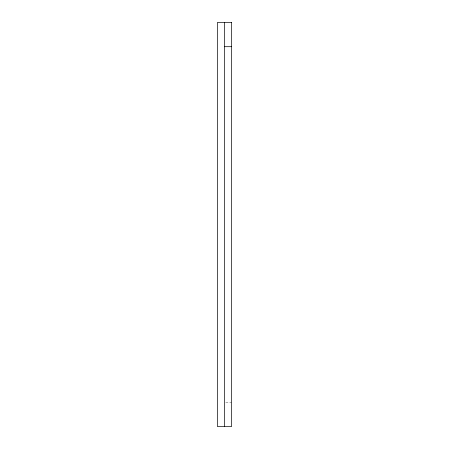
<?xml version="1.0" encoding="UTF-8"?>
<svg xmlns="http://www.w3.org/2000/svg" width="449" height="449" viewBox="0 0 449 449"><rect width="100%" height="100%" fill="white"/><g stroke="black" fill="none" stroke-linecap="round" stroke-linejoin="round"><path stroke-width="0.34" stroke-dasharray="2.25 1.68" d="M225.785 402.304L231.572 402.304"/><path stroke-width="0.67" d="M224.5 46.696L231.572 46.696M224.5 22.45L224.5 426.55M231.572 22.45L217.428 22.45L217.428 426.55L231.572 426.55L231.572 22.45"/></g></svg>
